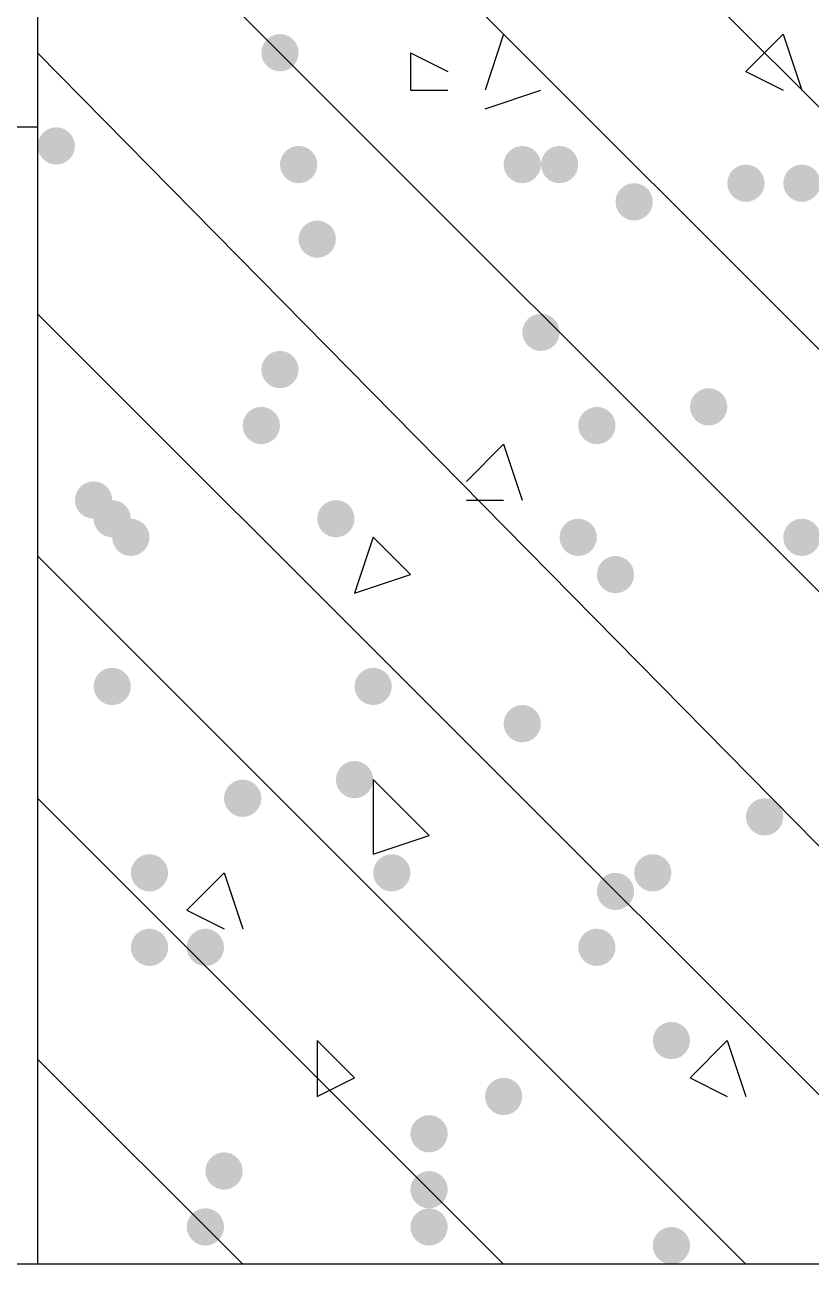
# Model space of a CAD drawing. Header units: inches. Extents: x 11 to 286, y 6 to 196.
# Drawn here: x 82.493 to 84.279, y 51.153 to 53.968 of the extents above; entities that cross this region are included whole.
import ezdxf

# ---------------------------------------------------------------- set-up
doc = ezdxf.new("R2010")
doc.units = ezdxf.units.IN
doc.header["$MEASUREMENT"] = 0
doc.layers.add('PDF_几何图形', color=7, linetype='Continuous')
doc.layers.add('PDF_实体填充', color=7, linetype='Continuous', true_color=0xffffff)

msp = doc.modelspace()

# ---------------------------------------------------------------- hatches: boundary and pattern name
at = {"layer": 'PDF_实体填充', "transparency": 33554559}
h = msp.add_hatch(color=7, dxfattribs=at)
edge = h.paths.add_edge_path(flags=0)
edge.add_spline(control_points=[(83.1144, 53.9044), (83.1144, 53.8812), (83.0954, 53.8621), (83.0721, 53.8621)], knot_values=[0, 0, 0, 0, 1, 1, 1, 1], degree=3, periodic=0)
edge.add_spline(control_points=[(83.0721, 53.8621), (83.0488, 53.8621), (83.0298, 53.8812), (83.0298, 53.9044)], knot_values=[0, 0, 0, 0, 1, 1, 1, 1], degree=3, periodic=0)
edge.add_line((83.0298, 53.9044), (83.0298, 53.9044))
edge.add_spline(control_points=[(83.0298, 53.9044), (83.0298, 53.9277), (83.0488, 53.9468), (83.0721, 53.9468)], knot_values=[0, 0, 0, 0, 1, 1, 1, 1], degree=3, periodic=0)
edge.add_spline(control_points=[(83.0721, 53.9468), (83.0954, 53.9468), (83.1144, 53.9277), (83.1144, 53.9044)], knot_values=[0, 0, 0, 0, 1, 1, 1, 1], degree=3, periodic=0)
edge.add_line((83.1144, 53.9044), (83.1144, 53.9044))
edge.add_line((83.1144, 53.9044), (83.1144, 53.9044))
h = msp.add_hatch(color=7, dxfattribs=at)
edge = h.paths.add_edge_path(flags=0)
edge.add_spline(control_points=[(82.6064, 53.6928), (82.6064, 53.6695), (82.5874, 53.6504), (82.5641, 53.6504)], knot_values=[0, 0, 0, 0, 1, 1, 1, 1], degree=3, periodic=0)
edge.add_spline(control_points=[(82.5641, 53.6504), (82.5408, 53.6504), (82.5218, 53.6695), (82.5218, 53.6928)], knot_values=[0, 0, 0, 0, 1, 1, 1, 1], degree=3, periodic=0)
edge.add_line((82.5218, 53.6928), (82.5218, 53.6928))
edge.add_spline(control_points=[(82.5218, 53.6928), (82.5218, 53.7161), (82.5408, 53.7351), (82.5641, 53.7351)], knot_values=[0, 0, 0, 0, 1, 1, 1, 1], degree=3, periodic=0)
edge.add_spline(control_points=[(82.5641, 53.7351), (82.5874, 53.7351), (82.6064, 53.7161), (82.6064, 53.6928)], knot_values=[0, 0, 0, 0, 1, 1, 1, 1], degree=3, periodic=0)
edge.add_line((82.6064, 53.6928), (82.6064, 53.6928))
edge.add_line((82.6064, 53.6928), (82.6064, 53.6928))
h = msp.add_hatch(color=7, dxfattribs=at)
edge = h.paths.add_edge_path(flags=0)
edge.add_spline(control_points=[(82.6064, 53.6928), (82.6064, 53.6695), (82.5874, 53.6504), (82.5641, 53.6504)], knot_values=[0, 0, 0, 0, 1, 1, 1, 1], degree=3, periodic=0)
edge.add_spline(control_points=[(82.5641, 53.6504), (82.5408, 53.6504), (82.5218, 53.6695), (82.5218, 53.6928)], knot_values=[0, 0, 0, 0, 1, 1, 1, 1], degree=3, periodic=0)
edge.add_line((82.5218, 53.6928), (82.5218, 53.6928))
edge.add_spline(control_points=[(82.5218, 53.6928), (82.5218, 53.7161), (82.5408, 53.7351), (82.5641, 53.7351)], knot_values=[0, 0, 0, 0, 1, 1, 1, 1], degree=3, periodic=0)
edge.add_spline(control_points=[(82.5641, 53.7351), (82.5874, 53.7351), (82.6064, 53.7161), (82.6064, 53.6928)], knot_values=[0, 0, 0, 0, 1, 1, 1, 1], degree=3, periodic=0)
edge.add_line((82.6064, 53.6928), (82.6064, 53.6928))
edge.add_line((82.6064, 53.6928), (82.6064, 53.6928))
h = msp.add_hatch(color=7, dxfattribs=at)
edge = h.paths.add_edge_path(flags=0)
edge.add_spline(control_points=[(83.1568, 53.6504), (83.1568, 53.6272), (83.1377, 53.6081), (83.1144, 53.6081)], knot_values=[0, 0, 0, 0, 1, 1, 1, 1], degree=3, periodic=0)
edge.add_spline(control_points=[(83.1144, 53.6081), (83.0912, 53.6081), (83.0721, 53.6272), (83.0721, 53.6504)], knot_values=[0, 0, 0, 0, 1, 1, 1, 1], degree=3, periodic=0)
edge.add_line((83.0721, 53.6504), (83.0721, 53.6504))
edge.add_spline(control_points=[(83.0721, 53.6504), (83.0721, 53.6737), (83.0912, 53.6928), (83.1144, 53.6928)], knot_values=[0, 0, 0, 0, 1, 1, 1, 1], degree=3, periodic=0)
edge.add_spline(control_points=[(83.1144, 53.6928), (83.1377, 53.6928), (83.1568, 53.6737), (83.1568, 53.6504)], knot_values=[0, 0, 0, 0, 1, 1, 1, 1], degree=3, periodic=0)
edge.add_line((83.1568, 53.6504), (83.1568, 53.6504))
edge.add_line((83.1568, 53.6504), (83.1568, 53.6504))
h = msp.add_hatch(color=7, dxfattribs=at)
edge = h.paths.add_edge_path(flags=0)
edge.add_spline(control_points=[(83.6648, 53.6504), (83.6648, 53.6272), (83.6457, 53.6081), (83.6224, 53.6081)], knot_values=[0, 0, 0, 0, 1, 1, 1, 1], degree=3, periodic=0)
edge.add_spline(control_points=[(83.6224, 53.6081), (83.5992, 53.6081), (83.5801, 53.6272), (83.5801, 53.6504)], knot_values=[0, 0, 0, 0, 1, 1, 1, 1], degree=3, periodic=0)
edge.add_line((83.5801, 53.6504), (83.5801, 53.6504))
edge.add_spline(control_points=[(83.5801, 53.6504), (83.5801, 53.6737), (83.5992, 53.6928), (83.6224, 53.6928)], knot_values=[0, 0, 0, 0, 1, 1, 1, 1], degree=3, periodic=0)
edge.add_spline(control_points=[(83.6224, 53.6928), (83.6457, 53.6928), (83.6648, 53.6737), (83.6648, 53.6504)], knot_values=[0, 0, 0, 0, 1, 1, 1, 1], degree=3, periodic=0)
edge.add_line((83.6648, 53.6504), (83.6648, 53.6504))
edge.add_line((83.6648, 53.6504), (83.6648, 53.6504))
h = msp.add_hatch(color=7, dxfattribs=at)
edge = h.paths.add_edge_path(flags=0)
edge.add_spline(control_points=[(83.7494, 53.6504), (83.7494, 53.6272), (83.7304, 53.6081), (83.7071, 53.6081)], knot_values=[0, 0, 0, 0, 1, 1, 1, 1], degree=3, periodic=0)
edge.add_spline(control_points=[(83.7071, 53.6081), (83.6838, 53.6081), (83.6648, 53.6272), (83.6648, 53.6504)], knot_values=[0, 0, 0, 0, 1, 1, 1, 1], degree=3, periodic=0)
edge.add_line((83.6648, 53.6504), (83.6648, 53.6504))
edge.add_spline(control_points=[(83.6648, 53.6504), (83.6648, 53.6737), (83.6838, 53.6928), (83.7071, 53.6928)], knot_values=[0, 0, 0, 0, 1, 1, 1, 1], degree=3, periodic=0)
edge.add_spline(control_points=[(83.7071, 53.6928), (83.7304, 53.6928), (83.7494, 53.6737), (83.7494, 53.6504)], knot_values=[0, 0, 0, 0, 1, 1, 1, 1], degree=3, periodic=0)
edge.add_line((83.7494, 53.6504), (83.7494, 53.6504))
edge.add_line((83.7494, 53.6504), (83.7494, 53.6504))
h = msp.add_hatch(color=7, dxfattribs=at)
edge = h.paths.add_edge_path(flags=0)
edge.add_spline(control_points=[(84.1728, 53.6081), (84.1728, 53.5848), (84.1537, 53.5658), (84.1304, 53.5658)], knot_values=[0, 0, 0, 0, 1, 1, 1, 1], degree=3, periodic=0)
edge.add_spline(control_points=[(84.1304, 53.5658), (84.1072, 53.5658), (84.0881, 53.5848), (84.0881, 53.6081)], knot_values=[0, 0, 0, 0, 1, 1, 1, 1], degree=3, periodic=0)
edge.add_line((84.0881, 53.6081), (84.0881, 53.6081))
edge.add_spline(control_points=[(84.0881, 53.6081), (84.0881, 53.6314), (84.1072, 53.6504), (84.1304, 53.6504)], knot_values=[0, 0, 0, 0, 1, 1, 1, 1], degree=3, periodic=0)
edge.add_spline(control_points=[(84.1304, 53.6504), (84.1537, 53.6504), (84.1728, 53.6314), (84.1728, 53.6081)], knot_values=[0, 0, 0, 0, 1, 1, 1, 1], degree=3, periodic=0)
edge.add_line((84.1728, 53.6081), (84.1728, 53.6081))
edge.add_line((84.1728, 53.6081), (84.1728, 53.6081))
h = msp.add_hatch(color=7, dxfattribs=at)
edge = h.paths.add_edge_path(flags=0)
edge.add_spline(control_points=[(84.2998, 53.6081), (84.2998, 53.5848), (84.2807, 53.5658), (84.2574, 53.5658)], knot_values=[0, 0, 0, 0, 1, 1, 1, 1], degree=3, periodic=0)
edge.add_spline(control_points=[(84.2574, 53.5658), (84.2342, 53.5658), (84.2151, 53.5848), (84.2151, 53.6081)], knot_values=[0, 0, 0, 0, 1, 1, 1, 1], degree=3, periodic=0)
edge.add_line((84.2151, 53.6081), (84.2151, 53.6081))
edge.add_spline(control_points=[(84.2151, 53.6081), (84.2151, 53.6314), (84.2342, 53.6504), (84.2574, 53.6504)], knot_values=[0, 0, 0, 0, 1, 1, 1, 1], degree=3, periodic=0)
edge.add_spline(control_points=[(84.2574, 53.6504), (84.2807, 53.6504), (84.2998, 53.6314), (84.2998, 53.6081)], knot_values=[0, 0, 0, 0, 1, 1, 1, 1], degree=3, periodic=0)
edge.add_line((84.2998, 53.6081), (84.2998, 53.6081))
edge.add_line((84.2998, 53.6081), (84.2998, 53.6081))
h = msp.add_hatch(color=7, dxfattribs=at)
edge = h.paths.add_edge_path(flags=0)
edge.add_spline(control_points=[(83.9188, 53.5658), (83.9188, 53.5425), (83.8997, 53.5234), (83.8764, 53.5234)], knot_values=[0, 0, 0, 0, 1, 1, 1, 1], degree=3, periodic=0)
edge.add_spline(control_points=[(83.8764, 53.5234), (83.8532, 53.5234), (83.8341, 53.5425), (83.8341, 53.5658)], knot_values=[0, 0, 0, 0, 1, 1, 1, 1], degree=3, periodic=0)
edge.add_line((83.8341, 53.5658), (83.8341, 53.5658))
edge.add_spline(control_points=[(83.8341, 53.5658), (83.8341, 53.5891), (83.8532, 53.6081), (83.8764, 53.6081)], knot_values=[0, 0, 0, 0, 1, 1, 1, 1], degree=3, periodic=0)
edge.add_spline(control_points=[(83.8764, 53.6081), (83.8997, 53.6081), (83.9188, 53.5891), (83.9188, 53.5658)], knot_values=[0, 0, 0, 0, 1, 1, 1, 1], degree=3, periodic=0)
edge.add_line((83.9188, 53.5658), (83.9188, 53.5658))
edge.add_line((83.9188, 53.5658), (83.9188, 53.5658))
h = msp.add_hatch(color=7, dxfattribs=at)
edge = h.paths.add_edge_path(flags=0)
edge.add_spline(control_points=[(83.1991, 53.4811), (83.1991, 53.4578), (83.1801, 53.4388), (83.1568, 53.4388)], knot_values=[0, 0, 0, 0, 1, 1, 1, 1], degree=3, periodic=0)
edge.add_spline(control_points=[(83.1568, 53.4388), (83.1335, 53.4388), (83.1144, 53.4578), (83.1144, 53.4811)], knot_values=[0, 0, 0, 0, 1, 1, 1, 1], degree=3, periodic=0)
edge.add_line((83.1144, 53.4811), (83.1144, 53.4811))
edge.add_spline(control_points=[(83.1144, 53.4811), (83.1144, 53.5044), (83.1335, 53.5234), (83.1568, 53.5234)], knot_values=[0, 0, 0, 0, 1, 1, 1, 1], degree=3, periodic=0)
edge.add_spline(control_points=[(83.1568, 53.5234), (83.1801, 53.5234), (83.1991, 53.5044), (83.1991, 53.4811)], knot_values=[0, 0, 0, 0, 1, 1, 1, 1], degree=3, periodic=0)
edge.add_line((83.1991, 53.4811), (83.1991, 53.4811))
edge.add_line((83.1991, 53.4811), (83.1991, 53.4811))
h = msp.add_hatch(color=7, dxfattribs=at)
edge = h.paths.add_edge_path(flags=0)
edge.add_spline(control_points=[(83.7071, 53.2694), (83.7071, 53.2462), (83.6881, 53.2271), (83.6648, 53.2271)], knot_values=[0, 0, 0, 0, 1, 1, 1, 1], degree=3, periodic=0)
edge.add_spline(control_points=[(83.6648, 53.2271), (83.6415, 53.2271), (83.6224, 53.2462), (83.6224, 53.2694)], knot_values=[0, 0, 0, 0, 1, 1, 1, 1], degree=3, periodic=0)
edge.add_line((83.6224, 53.2694), (83.6224, 53.2694))
edge.add_spline(control_points=[(83.6224, 53.2694), (83.6224, 53.2927), (83.6415, 53.3118), (83.6648, 53.3118)], knot_values=[0, 0, 0, 0, 1, 1, 1, 1], degree=3, periodic=0)
edge.add_spline(control_points=[(83.6648, 53.3118), (83.6881, 53.3118), (83.7071, 53.2927), (83.7071, 53.2694)], knot_values=[0, 0, 0, 0, 1, 1, 1, 1], degree=3, periodic=0)
edge.add_line((83.7071, 53.2694), (83.7071, 53.2694))
edge.add_line((83.7071, 53.2694), (83.7071, 53.2694))
h = msp.add_hatch(color=7, dxfattribs=at)
edge = h.paths.add_edge_path(flags=0)
edge.add_spline(control_points=[(83.1144, 53.1848), (83.1144, 53.1615), (83.0954, 53.1424), (83.0721, 53.1424)], knot_values=[0, 0, 0, 0, 1, 1, 1, 1], degree=3, periodic=0)
edge.add_spline(control_points=[(83.0721, 53.1424), (83.0488, 53.1424), (83.0298, 53.1615), (83.0298, 53.1848)], knot_values=[0, 0, 0, 0, 1, 1, 1, 1], degree=3, periodic=0)
edge.add_line((83.0298, 53.1848), (83.0298, 53.1848))
edge.add_spline(control_points=[(83.0298, 53.1848), (83.0298, 53.2081), (83.0488, 53.2271), (83.0721, 53.2271)], knot_values=[0, 0, 0, 0, 1, 1, 1, 1], degree=3, periodic=0)
edge.add_spline(control_points=[(83.0721, 53.2271), (83.0954, 53.2271), (83.1144, 53.2081), (83.1144, 53.1848)], knot_values=[0, 0, 0, 0, 1, 1, 1, 1], degree=3, periodic=0)
edge.add_line((83.1144, 53.1848), (83.1144, 53.1848))
edge.add_line((83.1144, 53.1848), (83.1144, 53.1848))
h = msp.add_hatch(color=7, dxfattribs=at)
edge = h.paths.add_edge_path(flags=0)
edge.add_spline(control_points=[(84.0881, 53.1001), (84.0881, 53.0768), (84.0691, 53.0578), (84.0458, 53.0578)], knot_values=[0, 0, 0, 0, 1, 1, 1, 1], degree=3, periodic=0)
edge.add_spline(control_points=[(84.0458, 53.0578), (84.0225, 53.0578), (84.0034, 53.0768), (84.0034, 53.1001)], knot_values=[0, 0, 0, 0, 1, 1, 1, 1], degree=3, periodic=0)
edge.add_line((84.0034, 53.1001), (84.0034, 53.1001))
edge.add_spline(control_points=[(84.0034, 53.1001), (84.0034, 53.1234), (84.0225, 53.1424), (84.0458, 53.1424)], knot_values=[0, 0, 0, 0, 1, 1, 1, 1], degree=3, periodic=0)
edge.add_spline(control_points=[(84.0458, 53.1424), (84.0691, 53.1424), (84.0881, 53.1234), (84.0881, 53.1001)], knot_values=[0, 0, 0, 0, 1, 1, 1, 1], degree=3, periodic=0)
edge.add_line((84.0881, 53.1001), (84.0881, 53.1001))
edge.add_line((84.0881, 53.1001), (84.0881, 53.1001))
h = msp.add_hatch(color=7, dxfattribs=at)
edge = h.paths.add_edge_path(flags=0)
edge.add_spline(control_points=[(83.0721, 53.0578), (83.0721, 53.0345), (83.0531, 53.0154), (83.0298, 53.0154)], knot_values=[0, 0, 0, 0, 1, 1, 1, 1], degree=3, periodic=0)
edge.add_spline(control_points=[(83.0298, 53.0154), (83.0065, 53.0154), (82.9874, 53.0345), (82.9874, 53.0578)], knot_values=[0, 0, 0, 0, 1, 1, 1, 1], degree=3, periodic=0)
edge.add_line((82.9874, 53.0578), (82.9874, 53.0578))
edge.add_spline(control_points=[(82.9874, 53.0578), (82.9874, 53.0811), (83.0065, 53.1001), (83.0298, 53.1001)], knot_values=[0, 0, 0, 0, 1, 1, 1, 1], degree=3, periodic=0)
edge.add_spline(control_points=[(83.0298, 53.1001), (83.0531, 53.1001), (83.0721, 53.0811), (83.0721, 53.0578)], knot_values=[0, 0, 0, 0, 1, 1, 1, 1], degree=3, periodic=0)
edge.add_line((83.0721, 53.0578), (83.0721, 53.0578))
edge.add_line((83.0721, 53.0578), (83.0721, 53.0578))
h = msp.add_hatch(color=7, dxfattribs=at)
edge = h.paths.add_edge_path(flags=0)
edge.add_spline(control_points=[(83.8341, 53.0578), (83.8341, 53.0345), (83.8151, 53.0154), (83.7918, 53.0154)], knot_values=[0, 0, 0, 0, 1, 1, 1, 1], degree=3, periodic=0)
edge.add_spline(control_points=[(83.7918, 53.0154), (83.7685, 53.0154), (83.7494, 53.0345), (83.7494, 53.0578)], knot_values=[0, 0, 0, 0, 1, 1, 1, 1], degree=3, periodic=0)
edge.add_line((83.7494, 53.0578), (83.7494, 53.0578))
edge.add_spline(control_points=[(83.7494, 53.0578), (83.7494, 53.0811), (83.7685, 53.1001), (83.7918, 53.1001)], knot_values=[0, 0, 0, 0, 1, 1, 1, 1], degree=3, periodic=0)
edge.add_spline(control_points=[(83.7918, 53.1001), (83.8151, 53.1001), (83.8341, 53.0811), (83.8341, 53.0578)], knot_values=[0, 0, 0, 0, 1, 1, 1, 1], degree=3, periodic=0)
edge.add_line((83.8341, 53.0578), (83.8341, 53.0578))
edge.add_line((83.8341, 53.0578), (83.8341, 53.0578))
h = msp.add_hatch(color=7, dxfattribs=at)
edge = h.paths.add_edge_path(flags=0)
edge.add_spline(control_points=[(82.6911, 52.8884), (82.6911, 52.8652), (82.6721, 52.8461), (82.6488, 52.8461)], knot_values=[0, 0, 0, 0, 1, 1, 1, 1], degree=3, periodic=0)
edge.add_spline(control_points=[(82.6488, 52.8461), (82.6255, 52.8461), (82.6064, 52.8652), (82.6064, 52.8884)], knot_values=[0, 0, 0, 0, 1, 1, 1, 1], degree=3, periodic=0)
edge.add_line((82.6064, 52.8884), (82.6064, 52.8884))
edge.add_spline(control_points=[(82.6064, 52.8884), (82.6064, 52.9117), (82.6255, 52.9308), (82.6488, 52.9308)], knot_values=[0, 0, 0, 0, 1, 1, 1, 1], degree=3, periodic=0)
edge.add_spline(control_points=[(82.6488, 52.9308), (82.6721, 52.9308), (82.6911, 52.9117), (82.6911, 52.8884)], knot_values=[0, 0, 0, 0, 1, 1, 1, 1], degree=3, periodic=0)
edge.add_line((82.6911, 52.8884), (82.6911, 52.8884))
edge.add_line((82.6911, 52.8884), (82.6911, 52.8884))
h = msp.add_hatch(color=7, dxfattribs=at)
edge = h.paths.add_edge_path(flags=0)
edge.add_spline(control_points=[(82.7334, 52.8461), (82.7334, 52.8228), (82.7144, 52.8038), (82.6911, 52.8038)], knot_values=[0, 0, 0, 0, 1, 1, 1, 1], degree=3, periodic=0)
edge.add_spline(control_points=[(82.6911, 52.8038), (82.6678, 52.8038), (82.6488, 52.8228), (82.6488, 52.8461)], knot_values=[0, 0, 0, 0, 1, 1, 1, 1], degree=3, periodic=0)
edge.add_line((82.6488, 52.8461), (82.6488, 52.8461))
edge.add_spline(control_points=[(82.6488, 52.8461), (82.6488, 52.8694), (82.6678, 52.8884), (82.6911, 52.8884)], knot_values=[0, 0, 0, 0, 1, 1, 1, 1], degree=3, periodic=0)
edge.add_spline(control_points=[(82.6911, 52.8884), (82.7144, 52.8884), (82.7334, 52.8694), (82.7334, 52.8461)], knot_values=[0, 0, 0, 0, 1, 1, 1, 1], degree=3, periodic=0)
edge.add_line((82.7334, 52.8461), (82.7334, 52.8461))
edge.add_line((82.7334, 52.8461), (82.7334, 52.8461))
h = msp.add_hatch(color=7, dxfattribs=at)
edge = h.paths.add_edge_path(flags=0)
edge.add_spline(control_points=[(83.2414, 52.8461), (83.2414, 52.8228), (83.2224, 52.8038), (83.1991, 52.8038)], knot_values=[0, 0, 0, 0, 1, 1, 1, 1], degree=3, periodic=0)
edge.add_spline(control_points=[(83.1991, 52.8038), (83.1758, 52.8038), (83.1568, 52.8228), (83.1568, 52.8461)], knot_values=[0, 0, 0, 0, 1, 1, 1, 1], degree=3, periodic=0)
edge.add_line((83.1568, 52.8461), (83.1568, 52.8461))
edge.add_spline(control_points=[(83.1568, 52.8461), (83.1568, 52.8694), (83.1758, 52.8884), (83.1991, 52.8884)], knot_values=[0, 0, 0, 0, 1, 1, 1, 1], degree=3, periodic=0)
edge.add_spline(control_points=[(83.1991, 52.8884), (83.2224, 52.8884), (83.2414, 52.8694), (83.2414, 52.8461)], knot_values=[0, 0, 0, 0, 1, 1, 1, 1], degree=3, periodic=0)
edge.add_line((83.2414, 52.8461), (83.2414, 52.8461))
edge.add_line((83.2414, 52.8461), (83.2414, 52.8461))
h = msp.add_hatch(color=7, dxfattribs=at)
edge = h.paths.add_edge_path(flags=0)
edge.add_spline(control_points=[(82.7758, 52.8038), (82.7758, 52.7805), (82.7567, 52.7614), (82.7334, 52.7614)], knot_values=[0, 0, 0, 0, 1, 1, 1, 1], degree=3, periodic=0)
edge.add_spline(control_points=[(82.7334, 52.7614), (82.7102, 52.7614), (82.6911, 52.7805), (82.6911, 52.8038)], knot_values=[0, 0, 0, 0, 1, 1, 1, 1], degree=3, periodic=0)
edge.add_line((82.6911, 52.8038), (82.6911, 52.8038))
edge.add_spline(control_points=[(82.6911, 52.8038), (82.6911, 52.8271), (82.7102, 52.8461), (82.7334, 52.8461)], knot_values=[0, 0, 0, 0, 1, 1, 1, 1], degree=3, periodic=0)
edge.add_spline(control_points=[(82.7334, 52.8461), (82.7567, 52.8461), (82.7758, 52.8271), (82.7758, 52.8038)], knot_values=[0, 0, 0, 0, 1, 1, 1, 1], degree=3, periodic=0)
edge.add_line((82.7758, 52.8038), (82.7758, 52.8038))
edge.add_line((82.7758, 52.8038), (82.7758, 52.8038))
h = msp.add_hatch(color=7, dxfattribs=at)
edge = h.paths.add_edge_path(flags=0)
edge.add_spline(control_points=[(83.7918, 52.8038), (83.7918, 52.7805), (83.7727, 52.7614), (83.7494, 52.7614)], knot_values=[0, 0, 0, 0, 1, 1, 1, 1], degree=3, periodic=0)
edge.add_spline(control_points=[(83.7494, 52.7614), (83.7262, 52.7614), (83.7071, 52.7805), (83.7071, 52.8038)], knot_values=[0, 0, 0, 0, 1, 1, 1, 1], degree=3, periodic=0)
edge.add_line((83.7071, 52.8038), (83.7071, 52.8038))
edge.add_spline(control_points=[(83.7071, 52.8038), (83.7071, 52.8271), (83.7262, 52.8461), (83.7494, 52.8461)], knot_values=[0, 0, 0, 0, 1, 1, 1, 1], degree=3, periodic=0)
edge.add_spline(control_points=[(83.7494, 52.8461), (83.7727, 52.8461), (83.7918, 52.8271), (83.7918, 52.8038)], knot_values=[0, 0, 0, 0, 1, 1, 1, 1], degree=3, periodic=0)
edge.add_line((83.7918, 52.8038), (83.7918, 52.8038))
edge.add_line((83.7918, 52.8038), (83.7918, 52.8038))
h = msp.add_hatch(color=7, dxfattribs=at)
edge = h.paths.add_edge_path(flags=0)
edge.add_spline(control_points=[(84.2998, 52.8038), (84.2998, 52.7805), (84.2807, 52.7614), (84.2574, 52.7614)], knot_values=[0, 0, 0, 0, 1, 1, 1, 1], degree=3, periodic=0)
edge.add_spline(control_points=[(84.2574, 52.7614), (84.2342, 52.7614), (84.2151, 52.7805), (84.2151, 52.8038)], knot_values=[0, 0, 0, 0, 1, 1, 1, 1], degree=3, periodic=0)
edge.add_line((84.2151, 52.8038), (84.2151, 52.8038))
edge.add_spline(control_points=[(84.2151, 52.8038), (84.2151, 52.8271), (84.2342, 52.8461), (84.2574, 52.8461)], knot_values=[0, 0, 0, 0, 1, 1, 1, 1], degree=3, periodic=0)
edge.add_spline(control_points=[(84.2574, 52.8461), (84.2807, 52.8461), (84.2998, 52.8271), (84.2998, 52.8038)], knot_values=[0, 0, 0, 0, 1, 1, 1, 1], degree=3, periodic=0)
edge.add_line((84.2998, 52.8038), (84.2998, 52.8038))
edge.add_line((84.2998, 52.8038), (84.2998, 52.8038))
h = msp.add_hatch(color=7, dxfattribs=at)
edge = h.paths.add_edge_path(flags=0)
edge.add_spline(control_points=[(83.8764, 52.7191), (83.8764, 52.6958), (83.8574, 52.6768), (83.8341, 52.6768)], knot_values=[0, 0, 0, 0, 1, 1, 1, 1], degree=3, periodic=0)
edge.add_spline(control_points=[(83.8341, 52.6768), (83.8108, 52.6768), (83.7918, 52.6958), (83.7918, 52.7191)], knot_values=[0, 0, 0, 0, 1, 1, 1, 1], degree=3, periodic=0)
edge.add_line((83.7918, 52.7191), (83.7918, 52.7191))
edge.add_spline(control_points=[(83.7918, 52.7191), (83.7918, 52.7424), (83.8108, 52.7614), (83.8341, 52.7614)], knot_values=[0, 0, 0, 0, 1, 1, 1, 1], degree=3, periodic=0)
edge.add_spline(control_points=[(83.8341, 52.7614), (83.8574, 52.7614), (83.8764, 52.7424), (83.8764, 52.7191)], knot_values=[0, 0, 0, 0, 1, 1, 1, 1], degree=3, periodic=0)
edge.add_line((83.8764, 52.7191), (83.8764, 52.7191))
edge.add_line((83.8764, 52.7191), (83.8764, 52.7191))
h = msp.add_hatch(color=7, dxfattribs=at)
edge = h.paths.add_edge_path(flags=0)
edge.add_spline(control_points=[(82.7334, 52.4651), (82.7334, 52.4418), (82.7144, 52.4228), (82.6911, 52.4228)], knot_values=[0, 0, 0, 0, 1, 1, 1, 1], degree=3, periodic=0)
edge.add_spline(control_points=[(82.6911, 52.4228), (82.6678, 52.4228), (82.6488, 52.4418), (82.6488, 52.4651)], knot_values=[0, 0, 0, 0, 1, 1, 1, 1], degree=3, periodic=0)
edge.add_line((82.6488, 52.4651), (82.6488, 52.4651))
edge.add_spline(control_points=[(82.6488, 52.4651), (82.6488, 52.4884), (82.6678, 52.5074), (82.6911, 52.5074)], knot_values=[0, 0, 0, 0, 1, 1, 1, 1], degree=3, periodic=0)
edge.add_spline(control_points=[(82.6911, 52.5074), (82.7144, 52.5074), (82.7334, 52.4884), (82.7334, 52.4651)], knot_values=[0, 0, 0, 0, 1, 1, 1, 1], degree=3, periodic=0)
edge.add_line((82.7334, 52.4651), (82.7334, 52.4651))
edge.add_line((82.7334, 52.4651), (82.7334, 52.4651))
h = msp.add_hatch(color=7, dxfattribs=at)
edge = h.paths.add_edge_path(flags=0)
edge.add_spline(control_points=[(83.3261, 52.4651), (83.3261, 52.4418), (83.3071, 52.4228), (83.2838, 52.4228)], knot_values=[0, 0, 0, 0, 1, 1, 1, 1], degree=3, periodic=0)
edge.add_spline(control_points=[(83.2838, 52.4228), (83.2605, 52.4228), (83.2414, 52.4418), (83.2414, 52.4651)], knot_values=[0, 0, 0, 0, 1, 1, 1, 1], degree=3, periodic=0)
edge.add_line((83.2414, 52.4651), (83.2414, 52.4651))
edge.add_spline(control_points=[(83.2414, 52.4651), (83.2414, 52.4884), (83.2605, 52.5074), (83.2838, 52.5074)], knot_values=[0, 0, 0, 0, 1, 1, 1, 1], degree=3, periodic=0)
edge.add_spline(control_points=[(83.2838, 52.5074), (83.3071, 52.5074), (83.3261, 52.4884), (83.3261, 52.4651)], knot_values=[0, 0, 0, 0, 1, 1, 1, 1], degree=3, periodic=0)
edge.add_line((83.3261, 52.4651), (83.3261, 52.4651))
edge.add_line((83.3261, 52.4651), (83.3261, 52.4651))
h = msp.add_hatch(color=7, dxfattribs=at)
edge = h.paths.add_edge_path(flags=0)
edge.add_spline(control_points=[(83.6648, 52.3804), (83.6648, 52.3572), (83.6457, 52.3381), (83.6224, 52.3381)], knot_values=[0, 0, 0, 0, 1, 1, 1, 1], degree=3, periodic=0)
edge.add_spline(control_points=[(83.6224, 52.3381), (83.5992, 52.3381), (83.5801, 52.3572), (83.5801, 52.3804)], knot_values=[0, 0, 0, 0, 1, 1, 1, 1], degree=3, periodic=0)
edge.add_line((83.5801, 52.3804), (83.5801, 52.3804))
edge.add_spline(control_points=[(83.5801, 52.3804), (83.5801, 52.4037), (83.5992, 52.4228), (83.6224, 52.4228)], knot_values=[0, 0, 0, 0, 1, 1, 1, 1], degree=3, periodic=0)
edge.add_spline(control_points=[(83.6224, 52.4228), (83.6457, 52.4228), (83.6648, 52.4037), (83.6648, 52.3804)], knot_values=[0, 0, 0, 0, 1, 1, 1, 1], degree=3, periodic=0)
edge.add_line((83.6648, 52.3804), (83.6648, 52.3804))
edge.add_line((83.6648, 52.3804), (83.6648, 52.3804))
h = msp.add_hatch(color=7, dxfattribs=at)
edge = h.paths.add_edge_path(flags=0)
edge.add_spline(control_points=[(83.2838, 52.2534), (83.2838, 52.2302), (83.2647, 52.2111), (83.2414, 52.2111)], knot_values=[0, 0, 0, 0, 1, 1, 1, 1], degree=3, periodic=0)
edge.add_spline(control_points=[(83.2414, 52.2111), (83.2182, 52.2111), (83.1991, 52.2302), (83.1991, 52.2534)], knot_values=[0, 0, 0, 0, 1, 1, 1, 1], degree=3, periodic=0)
edge.add_line((83.1991, 52.2534), (83.1991, 52.2534))
edge.add_spline(control_points=[(83.1991, 52.2534), (83.1991, 52.2767), (83.2182, 52.2958), (83.2414, 52.2958)], knot_values=[0, 0, 0, 0, 1, 1, 1, 1], degree=3, periodic=0)
edge.add_spline(control_points=[(83.2414, 52.2958), (83.2647, 52.2958), (83.2838, 52.2767), (83.2838, 52.2534)], knot_values=[0, 0, 0, 0, 1, 1, 1, 1], degree=3, periodic=0)
edge.add_line((83.2838, 52.2534), (83.2838, 52.2534))
edge.add_line((83.2838, 52.2534), (83.2838, 52.2534))
h = msp.add_hatch(color=7, dxfattribs=at)
edge = h.paths.add_edge_path(flags=0)
edge.add_spline(control_points=[(83.0298, 52.2111), (83.0298, 52.1878), (83.0107, 52.1688), (82.9874, 52.1688)], knot_values=[0, 0, 0, 0, 1, 1, 1, 1], degree=3, periodic=0)
edge.add_spline(control_points=[(82.9874, 52.1688), (82.9642, 52.1688), (82.9451, 52.1878), (82.9451, 52.2111)], knot_values=[0, 0, 0, 0, 1, 1, 1, 1], degree=3, periodic=0)
edge.add_line((82.9451, 52.2111), (82.9451, 52.2111))
edge.add_spline(control_points=[(82.9451, 52.2111), (82.9451, 52.2344), (82.9642, 52.2534), (82.9874, 52.2534)], knot_values=[0, 0, 0, 0, 1, 1, 1, 1], degree=3, periodic=0)
edge.add_spline(control_points=[(82.9874, 52.2534), (83.0107, 52.2534), (83.0298, 52.2344), (83.0298, 52.2111)], knot_values=[0, 0, 0, 0, 1, 1, 1, 1], degree=3, periodic=0)
edge.add_line((83.0298, 52.2111), (83.0298, 52.2111))
edge.add_line((83.0298, 52.2111), (83.0298, 52.2111))
h = msp.add_hatch(color=7, dxfattribs=at)
edge = h.paths.add_edge_path(flags=0)
edge.add_spline(control_points=[(84.2151, 52.1688), (84.2151, 52.1455), (84.1961, 52.1264), (84.1728, 52.1264)], knot_values=[0, 0, 0, 0, 1, 1, 1, 1], degree=3, periodic=0)
edge.add_spline(control_points=[(84.1728, 52.1264), (84.1495, 52.1264), (84.1304, 52.1455), (84.1304, 52.1688)], knot_values=[0, 0, 0, 0, 1, 1, 1, 1], degree=3, periodic=0)
edge.add_line((84.1304, 52.1688), (84.1304, 52.1688))
edge.add_spline(control_points=[(84.1304, 52.1688), (84.1304, 52.1921), (84.1495, 52.2111), (84.1728, 52.2111)], knot_values=[0, 0, 0, 0, 1, 1, 1, 1], degree=3, periodic=0)
edge.add_spline(control_points=[(84.1728, 52.2111), (84.1961, 52.2111), (84.2151, 52.1921), (84.2151, 52.1688)], knot_values=[0, 0, 0, 0, 1, 1, 1, 1], degree=3, periodic=0)
edge.add_line((84.2151, 52.1688), (84.2151, 52.1688))
edge.add_line((84.2151, 52.1688), (84.2151, 52.1688))
h = msp.add_hatch(color=7, dxfattribs=at)
edge = h.paths.add_edge_path(flags=0)
edge.add_spline(control_points=[(82.8181, 52.0418), (82.8181, 52.0185), (82.7991, 51.9994), (82.7758, 51.9994)], knot_values=[0, 0, 0, 0, 1, 1, 1, 1], degree=3, periodic=0)
edge.add_spline(control_points=[(82.7758, 51.9994), (82.7525, 51.9994), (82.7334, 52.0185), (82.7334, 52.0418)], knot_values=[0, 0, 0, 0, 1, 1, 1, 1], degree=3, periodic=0)
edge.add_line((82.7334, 52.0418), (82.7334, 52.0418))
edge.add_spline(control_points=[(82.7334, 52.0418), (82.7334, 52.0651), (82.7525, 52.0841), (82.7758, 52.0841)], knot_values=[0, 0, 0, 0, 1, 1, 1, 1], degree=3, periodic=0)
edge.add_spline(control_points=[(82.7758, 52.0841), (82.7991, 52.0841), (82.8181, 52.0651), (82.8181, 52.0418)], knot_values=[0, 0, 0, 0, 1, 1, 1, 1], degree=3, periodic=0)
edge.add_line((82.8181, 52.0418), (82.8181, 52.0418))
edge.add_line((82.8181, 52.0418), (82.8181, 52.0418))
h = msp.add_hatch(color=7, dxfattribs=at)
edge = h.paths.add_edge_path(flags=0)
edge.add_spline(control_points=[(83.3684, 52.0418), (83.3684, 52.0185), (83.3494, 51.9994), (83.3261, 51.9994)], knot_values=[0, 0, 0, 0, 1, 1, 1, 1], degree=3, periodic=0)
edge.add_spline(control_points=[(83.3261, 51.9994), (83.3028, 51.9994), (83.2838, 52.0185), (83.2838, 52.0418)], knot_values=[0, 0, 0, 0, 1, 1, 1, 1], degree=3, periodic=0)
edge.add_line((83.2838, 52.0418), (83.2838, 52.0418))
edge.add_spline(control_points=[(83.2838, 52.0418), (83.2838, 52.0651), (83.3028, 52.0841), (83.3261, 52.0841)], knot_values=[0, 0, 0, 0, 1, 1, 1, 1], degree=3, periodic=0)
edge.add_spline(control_points=[(83.3261, 52.0841), (83.3494, 52.0841), (83.3684, 52.0651), (83.3684, 52.0418)], knot_values=[0, 0, 0, 0, 1, 1, 1, 1], degree=3, periodic=0)
edge.add_line((83.3684, 52.0418), (83.3684, 52.0418))
edge.add_line((83.3684, 52.0418), (83.3684, 52.0418))
h = msp.add_hatch(color=7, dxfattribs=at)
edge = h.paths.add_edge_path(flags=0)
edge.add_spline(control_points=[(83.3684, 52.0418), (83.3684, 52.0185), (83.3494, 51.9994), (83.3261, 51.9994)], knot_values=[0, 0, 0, 0, 1, 1, 1, 1], degree=3, periodic=0)
edge.add_spline(control_points=[(83.3261, 51.9994), (83.3028, 51.9994), (83.2838, 52.0185), (83.2838, 52.0418)], knot_values=[0, 0, 0, 0, 1, 1, 1, 1], degree=3, periodic=0)
edge.add_line((83.2838, 52.0418), (83.2838, 52.0418))
edge.add_spline(control_points=[(83.2838, 52.0418), (83.2838, 52.0651), (83.3028, 52.0841), (83.3261, 52.0841)], knot_values=[0, 0, 0, 0, 1, 1, 1, 1], degree=3, periodic=0)
edge.add_spline(control_points=[(83.3261, 52.0841), (83.3494, 52.0841), (83.3684, 52.0651), (83.3684, 52.0418)], knot_values=[0, 0, 0, 0, 1, 1, 1, 1], degree=3, periodic=0)
edge.add_line((83.3684, 52.0418), (83.3684, 52.0418))
edge.add_line((83.3684, 52.0418), (83.3684, 52.0418))
h = msp.add_hatch(color=7, dxfattribs=at)
edge = h.paths.add_edge_path(flags=0)
edge.add_spline(control_points=[(83.9611, 52.0418), (83.9611, 52.0185), (83.9421, 51.9994), (83.9188, 51.9994)], knot_values=[0, 0, 0, 0, 1, 1, 1, 1], degree=3, periodic=0)
edge.add_spline(control_points=[(83.9188, 51.9994), (83.8955, 51.9994), (83.8764, 52.0185), (83.8764, 52.0418)], knot_values=[0, 0, 0, 0, 1, 1, 1, 1], degree=3, periodic=0)
edge.add_line((83.8764, 52.0418), (83.8764, 52.0418))
edge.add_spline(control_points=[(83.8764, 52.0418), (83.8764, 52.0651), (83.8955, 52.0841), (83.9188, 52.0841)], knot_values=[0, 0, 0, 0, 1, 1, 1, 1], degree=3, periodic=0)
edge.add_spline(control_points=[(83.9188, 52.0841), (83.9421, 52.0841), (83.9611, 52.0651), (83.9611, 52.0418)], knot_values=[0, 0, 0, 0, 1, 1, 1, 1], degree=3, periodic=0)
edge.add_line((83.9611, 52.0418), (83.9611, 52.0418))
edge.add_line((83.9611, 52.0418), (83.9611, 52.0418))
h = msp.add_hatch(color=7, dxfattribs=at)
edge = h.paths.add_edge_path(flags=0)
edge.add_spline(control_points=[(83.8764, 51.9994), (83.8764, 51.9762), (83.8574, 51.9571), (83.8341, 51.9571)], knot_values=[0, 0, 0, 0, 1, 1, 1, 1], degree=3, periodic=0)
edge.add_spline(control_points=[(83.8341, 51.9571), (83.8108, 51.9571), (83.7918, 51.9762), (83.7918, 51.9994)], knot_values=[0, 0, 0, 0, 1, 1, 1, 1], degree=3, periodic=0)
edge.add_line((83.7918, 51.9994), (83.7918, 51.9994))
edge.add_spline(control_points=[(83.7918, 51.9994), (83.7918, 52.0227), (83.8108, 52.0418), (83.8341, 52.0418)], knot_values=[0, 0, 0, 0, 1, 1, 1, 1], degree=3, periodic=0)
edge.add_spline(control_points=[(83.8341, 52.0418), (83.8574, 52.0418), (83.8764, 52.0227), (83.8764, 51.9994)], knot_values=[0, 0, 0, 0, 1, 1, 1, 1], degree=3, periodic=0)
edge.add_line((83.8764, 51.9994), (83.8764, 51.9994))
edge.add_line((83.8764, 51.9994), (83.8764, 51.9994))
h = msp.add_hatch(color=7, dxfattribs=at)
edge = h.paths.add_edge_path(flags=0)
edge.add_spline(control_points=[(82.8181, 51.8724), (82.8181, 51.8492), (82.7991, 51.8301), (82.7758, 51.8301)], knot_values=[0, 0, 0, 0, 1, 1, 1, 1], degree=3, periodic=0)
edge.add_spline(control_points=[(82.7758, 51.8301), (82.7525, 51.8301), (82.7334, 51.8492), (82.7334, 51.8724)], knot_values=[0, 0, 0, 0, 1, 1, 1, 1], degree=3, periodic=0)
edge.add_line((82.7334, 51.8724), (82.7334, 51.8724))
edge.add_spline(control_points=[(82.7334, 51.8724), (82.7334, 51.8957), (82.7525, 51.9148), (82.7758, 51.9148)], knot_values=[0, 0, 0, 0, 1, 1, 1, 1], degree=3, periodic=0)
edge.add_spline(control_points=[(82.7758, 51.9148), (82.7991, 51.9148), (82.8181, 51.8957), (82.8181, 51.8724)], knot_values=[0, 0, 0, 0, 1, 1, 1, 1], degree=3, periodic=0)
edge.add_line((82.8181, 51.8724), (82.8181, 51.8724))
edge.add_line((82.8181, 51.8724), (82.8181, 51.8724))
h = msp.add_hatch(color=7, dxfattribs=at)
edge = h.paths.add_edge_path(flags=0)
edge.add_spline(control_points=[(82.9451, 51.8724), (82.9451, 51.8492), (82.9261, 51.8301), (82.9028, 51.8301)], knot_values=[0, 0, 0, 0, 1, 1, 1, 1], degree=3, periodic=0)
edge.add_spline(control_points=[(82.9028, 51.8301), (82.8795, 51.8301), (82.8604, 51.8492), (82.8604, 51.8724)], knot_values=[0, 0, 0, 0, 1, 1, 1, 1], degree=3, periodic=0)
edge.add_line((82.8604, 51.8724), (82.8604, 51.8724))
edge.add_spline(control_points=[(82.8604, 51.8724), (82.8604, 51.8957), (82.8795, 51.9148), (82.9028, 51.9148)], knot_values=[0, 0, 0, 0, 1, 1, 1, 1], degree=3, periodic=0)
edge.add_spline(control_points=[(82.9028, 51.9148), (82.9261, 51.9148), (82.9451, 51.8957), (82.9451, 51.8724)], knot_values=[0, 0, 0, 0, 1, 1, 1, 1], degree=3, periodic=0)
edge.add_line((82.9451, 51.8724), (82.9451, 51.8724))
edge.add_line((82.9451, 51.8724), (82.9451, 51.8724))
h = msp.add_hatch(color=7, dxfattribs=at)
edge = h.paths.add_edge_path(flags=0)
edge.add_spline(control_points=[(83.8341, 51.8724), (83.8341, 51.8492), (83.8151, 51.8301), (83.7918, 51.8301)], knot_values=[0, 0, 0, 0, 1, 1, 1, 1], degree=3, periodic=0)
edge.add_spline(control_points=[(83.7918, 51.8301), (83.7685, 51.8301), (83.7494, 51.8492), (83.7494, 51.8724)], knot_values=[0, 0, 0, 0, 1, 1, 1, 1], degree=3, periodic=0)
edge.add_line((83.7494, 51.8724), (83.7494, 51.8724))
edge.add_spline(control_points=[(83.7494, 51.8724), (83.7494, 51.8957), (83.7685, 51.9148), (83.7918, 51.9148)], knot_values=[0, 0, 0, 0, 1, 1, 1, 1], degree=3, periodic=0)
edge.add_spline(control_points=[(83.7918, 51.9148), (83.8151, 51.9148), (83.8341, 51.8957), (83.8341, 51.8724)], knot_values=[0, 0, 0, 0, 1, 1, 1, 1], degree=3, periodic=0)
edge.add_line((83.8341, 51.8724), (83.8341, 51.8724))
edge.add_line((83.8341, 51.8724), (83.8341, 51.8724))
h = msp.add_hatch(color=7, dxfattribs=at)
edge = h.paths.add_edge_path(flags=0)
edge.add_spline(control_points=[(84.0034, 51.6608), (84.0034, 51.6375), (83.9844, 51.6184), (83.9611, 51.6184)], knot_values=[0, 0, 0, 0, 1, 1, 1, 1], degree=3, periodic=0)
edge.add_spline(control_points=[(83.9611, 51.6184), (83.9378, 51.6184), (83.9188, 51.6375), (83.9188, 51.6608)], knot_values=[0, 0, 0, 0, 1, 1, 1, 1], degree=3, periodic=0)
edge.add_line((83.9188, 51.6608), (83.9188, 51.6608))
edge.add_spline(control_points=[(83.9188, 51.6608), (83.9188, 51.6841), (83.9378, 51.7031), (83.9611, 51.7031)], knot_values=[0, 0, 0, 0, 1, 1, 1, 1], degree=3, periodic=0)
edge.add_spline(control_points=[(83.9611, 51.7031), (83.9844, 51.7031), (84.0034, 51.6841), (84.0034, 51.6608)], knot_values=[0, 0, 0, 0, 1, 1, 1, 1], degree=3, periodic=0)
edge.add_line((84.0034, 51.6608), (84.0034, 51.6608))
edge.add_line((84.0034, 51.6608), (84.0034, 51.6608))
h = msp.add_hatch(color=7, dxfattribs=at)
edge = h.paths.add_edge_path(flags=0)
edge.add_spline(control_points=[(83.6224, 51.5338), (83.6224, 51.5105), (83.6034, 51.4914), (83.5801, 51.4914)], knot_values=[0, 0, 0, 0, 1, 1, 1, 1], degree=3, periodic=0)
edge.add_spline(control_points=[(83.5801, 51.4914), (83.5568, 51.4914), (83.5378, 51.5105), (83.5378, 51.5338)], knot_values=[0, 0, 0, 0, 1, 1, 1, 1], degree=3, periodic=0)
edge.add_line((83.5378, 51.5338), (83.5378, 51.5338))
edge.add_spline(control_points=[(83.5378, 51.5338), (83.5378, 51.5571), (83.5568, 51.5761), (83.5801, 51.5761)], knot_values=[0, 0, 0, 0, 1, 1, 1, 1], degree=3, periodic=0)
edge.add_spline(control_points=[(83.5801, 51.5761), (83.6034, 51.5761), (83.6224, 51.5571), (83.6224, 51.5338)], knot_values=[0, 0, 0, 0, 1, 1, 1, 1], degree=3, periodic=0)
edge.add_line((83.6224, 51.5338), (83.6224, 51.5338))
edge.add_line((83.6224, 51.5338), (83.6224, 51.5338))
h = msp.add_hatch(color=7, dxfattribs=at)
edge = h.paths.add_edge_path(flags=0)
edge.add_spline(control_points=[(83.4531, 51.4491), (83.4531, 51.4258), (83.4341, 51.4068), (83.4108, 51.4068)], knot_values=[0, 0, 0, 0, 1, 1, 1, 1], degree=3, periodic=0)
edge.add_spline(control_points=[(83.4108, 51.4068), (83.3875, 51.4068), (83.3684, 51.4258), (83.3684, 51.4491)], knot_values=[0, 0, 0, 0, 1, 1, 1, 1], degree=3, periodic=0)
edge.add_line((83.3684, 51.4491), (83.3684, 51.4491))
edge.add_spline(control_points=[(83.3684, 51.4491), (83.3684, 51.4724), (83.3875, 51.4914), (83.4108, 51.4914)], knot_values=[0, 0, 0, 0, 1, 1, 1, 1], degree=3, periodic=0)
edge.add_spline(control_points=[(83.4108, 51.4914), (83.4341, 51.4914), (83.4531, 51.4724), (83.4531, 51.4491)], knot_values=[0, 0, 0, 0, 1, 1, 1, 1], degree=3, periodic=0)
edge.add_line((83.4531, 51.4491), (83.4531, 51.4491))
edge.add_line((83.4531, 51.4491), (83.4531, 51.4491))
h = msp.add_hatch(color=7, dxfattribs=at)
edge = h.paths.add_edge_path(flags=0)
edge.add_spline(control_points=[(82.9874, 51.3644), (82.9874, 51.3412), (82.9684, 51.3221), (82.9451, 51.3221)], knot_values=[0, 0, 0, 0, 1, 1, 1, 1], degree=3, periodic=0)
edge.add_spline(control_points=[(82.9451, 51.3221), (82.9218, 51.3221), (82.9028, 51.3412), (82.9028, 51.3644)], knot_values=[0, 0, 0, 0, 1, 1, 1, 1], degree=3, periodic=0)
edge.add_line((82.9028, 51.3644), (82.9028, 51.3644))
edge.add_spline(control_points=[(82.9028, 51.3644), (82.9028, 51.3877), (82.9218, 51.4068), (82.9451, 51.4068)], knot_values=[0, 0, 0, 0, 1, 1, 1, 1], degree=3, periodic=0)
edge.add_spline(control_points=[(82.9451, 51.4068), (82.9684, 51.4068), (82.9874, 51.3877), (82.9874, 51.3644)], knot_values=[0, 0, 0, 0, 1, 1, 1, 1], degree=3, periodic=0)
edge.add_line((82.9874, 51.3644), (82.9874, 51.3644))
edge.add_line((82.9874, 51.3644), (82.9874, 51.3644))
h = msp.add_hatch(color=7, dxfattribs=at)
edge = h.paths.add_edge_path(flags=0)
edge.add_spline(control_points=[(83.4531, 51.3221), (83.4531, 51.2988), (83.4341, 51.2798), (83.4108, 51.2798)], knot_values=[0, 0, 0, 0, 1, 1, 1, 1], degree=3, periodic=0)
edge.add_spline(control_points=[(83.4108, 51.2798), (83.3875, 51.2798), (83.3684, 51.2988), (83.3684, 51.3221)], knot_values=[0, 0, 0, 0, 1, 1, 1, 1], degree=3, periodic=0)
edge.add_line((83.3684, 51.3221), (83.3684, 51.3221))
edge.add_spline(control_points=[(83.3684, 51.3221), (83.3684, 51.3454), (83.3875, 51.3644), (83.4108, 51.3644)], knot_values=[0, 0, 0, 0, 1, 1, 1, 1], degree=3, periodic=0)
edge.add_spline(control_points=[(83.4108, 51.3644), (83.4341, 51.3644), (83.4531, 51.3454), (83.4531, 51.3221)], knot_values=[0, 0, 0, 0, 1, 1, 1, 1], degree=3, periodic=0)
edge.add_line((83.4531, 51.3221), (83.4531, 51.3221))
edge.add_line((83.4531, 51.3221), (83.4531, 51.3221))
h = msp.add_hatch(color=7, dxfattribs=at)
edge = h.paths.add_edge_path(flags=0)
edge.add_spline(control_points=[(82.9451, 51.2374), (82.9451, 51.2142), (82.9261, 51.1951), (82.9028, 51.1951)], knot_values=[0, 0, 0, 0, 1, 1, 1, 1], degree=3, periodic=0)
edge.add_spline(control_points=[(82.9028, 51.1951), (82.8795, 51.1951), (82.8604, 51.2142), (82.8604, 51.2374)], knot_values=[0, 0, 0, 0, 1, 1, 1, 1], degree=3, periodic=0)
edge.add_line((82.8604, 51.2374), (82.8604, 51.2374))
edge.add_spline(control_points=[(82.8604, 51.2374), (82.8604, 51.2607), (82.8795, 51.2798), (82.9028, 51.2798)], knot_values=[0, 0, 0, 0, 1, 1, 1, 1], degree=3, periodic=0)
edge.add_spline(control_points=[(82.9028, 51.2798), (82.9261, 51.2798), (82.9451, 51.2607), (82.9451, 51.2374)], knot_values=[0, 0, 0, 0, 1, 1, 1, 1], degree=3, periodic=0)
edge.add_line((82.9451, 51.2374), (82.9451, 51.2374))
edge.add_line((82.9451, 51.2374), (82.9451, 51.2374))
h = msp.add_hatch(color=7, dxfattribs=at)
edge = h.paths.add_edge_path(flags=0)
edge.add_spline(control_points=[(83.4531, 51.2374), (83.4531, 51.2142), (83.4341, 51.1951), (83.4108, 51.1951)], knot_values=[0, 0, 0, 0, 1, 1, 1, 1], degree=3, periodic=0)
edge.add_spline(control_points=[(83.4108, 51.1951), (83.3875, 51.1951), (83.3684, 51.2142), (83.3684, 51.2374)], knot_values=[0, 0, 0, 0, 1, 1, 1, 1], degree=3, periodic=0)
edge.add_line((83.3684, 51.2374), (83.3684, 51.2374))
edge.add_spline(control_points=[(83.3684, 51.2374), (83.3684, 51.2607), (83.3875, 51.2798), (83.4108, 51.2798)], knot_values=[0, 0, 0, 0, 1, 1, 1, 1], degree=3, periodic=0)
edge.add_spline(control_points=[(83.4108, 51.2798), (83.4341, 51.2798), (83.4531, 51.2607), (83.4531, 51.2374)], knot_values=[0, 0, 0, 0, 1, 1, 1, 1], degree=3, periodic=0)
edge.add_line((83.4531, 51.2374), (83.4531, 51.2374))
edge.add_line((83.4531, 51.2374), (83.4531, 51.2374))
h = msp.add_hatch(color=7, dxfattribs=at)
edge = h.paths.add_edge_path(flags=0)
edge.add_spline(control_points=[(84.0034, 51.1951), (84.0034, 51.1718), (83.9844, 51.1528), (83.9611, 51.1528)], knot_values=[0, 0, 0, 0, 1, 1, 1, 1], degree=3, periodic=0)
edge.add_spline(control_points=[(83.9611, 51.1528), (83.9378, 51.1528), (83.9188, 51.1718), (83.9188, 51.1951)], knot_values=[0, 0, 0, 0, 1, 1, 1, 1], degree=3, periodic=0)
edge.add_line((83.9188, 51.1951), (83.9188, 51.1951))
edge.add_spline(control_points=[(83.9188, 51.1951), (83.9188, 51.2184), (83.9378, 51.2374), (83.9611, 51.2374)], knot_values=[0, 0, 0, 0, 1, 1, 1, 1], degree=3, periodic=0)
edge.add_spline(control_points=[(83.9611, 51.2374), (83.9844, 51.2374), (84.0034, 51.2184), (84.0034, 51.1951)], knot_values=[0, 0, 0, 0, 1, 1, 1, 1], degree=3, periodic=0)
edge.add_line((84.0034, 51.1951), (84.0034, 51.1951))
edge.add_line((84.0034, 51.1951), (84.0034, 51.1951))

# ---------------------------------------------------------------- linework, layer by layer
at = {"layer": 'PDF_几何图形'}
for p, q in [((82.5218, 58.8998), (82.5218, 51.1528)), ((82.5218, 55.5554), (86.9244, 51.1528)), ((82.5218, 55.0051), (86.3741, 51.1528)), ((82.5218, 54.4548), (85.8238, 51.1528)), ((83.5801, 53.9468), (83.5378, 53.8198)), ((83.5801, 53.9468), (83.7071, 53.8198)), ((84.2151, 53.9468), (84.1304, 53.8621)), ((84.2151, 53.9468), (84.2574, 53.8198)), ((82.5218, 53.9044), (85.2311, 51.1528)), ((83.3684, 53.9044), (83.4531, 53.8621)), ((83.3684, 53.9044), (83.3684, 53.8198)), ((84.1304, 53.8621), (84.2151, 53.8198)), ((83.3684, 53.8198), (83.4531, 53.8198)), ((83.5378, 53.7774), (83.6648, 53.8198)), ((82.5218, 53.7351), (72.9968, 53.7351)), ((82.5218, 53.3118), (84.6808, 51.1528)), ((83.5801, 53.0154), (83.4954, 52.9308)), ((83.5801, 53.0154), (83.6224, 52.8884)), ((83.4954, 52.8884), (83.5801, 52.8884)), ((83.2838, 52.8038), (83.2414, 52.6768)), ((83.2838, 52.8038), (83.3684, 52.7191)), ((82.5218, 52.7614), (84.1304, 51.1528)), ((83.2414, 52.6768), (83.3684, 52.7191)), ((83.2838, 52.2534), (83.4108, 52.1264)), ((83.2838, 52.2534), (83.2838, 52.0841)), ((82.5218, 52.2111), (83.5801, 51.1528)), ((83.2838, 52.0841), (83.4108, 52.1264)), ((82.9451, 52.0418), (82.8604, 51.9571)), ((82.9451, 52.0418), (82.9874, 51.9148)), ((82.8604, 51.9571), (82.9451, 51.9148)), ((83.1568, 51.6608), (83.2414, 51.5761)), ((83.1568, 51.6608), (83.1568, 51.5338)), ((84.0881, 51.6608), (84.0034, 51.5761)), ((84.0881, 51.6608), (84.1304, 51.5338)), ((82.5218, 51.6184), (82.9874, 51.1528)), ((83.1568, 51.5338), (83.2414, 51.5761)), ((84.0034, 51.5761), (84.0881, 51.5338)), ((176.9251, 51.1528), (70.4568, 51.1528))]:
    msp.add_line(p, q, dxfattribs=at)

doc.saveas('drawing.dxf')
